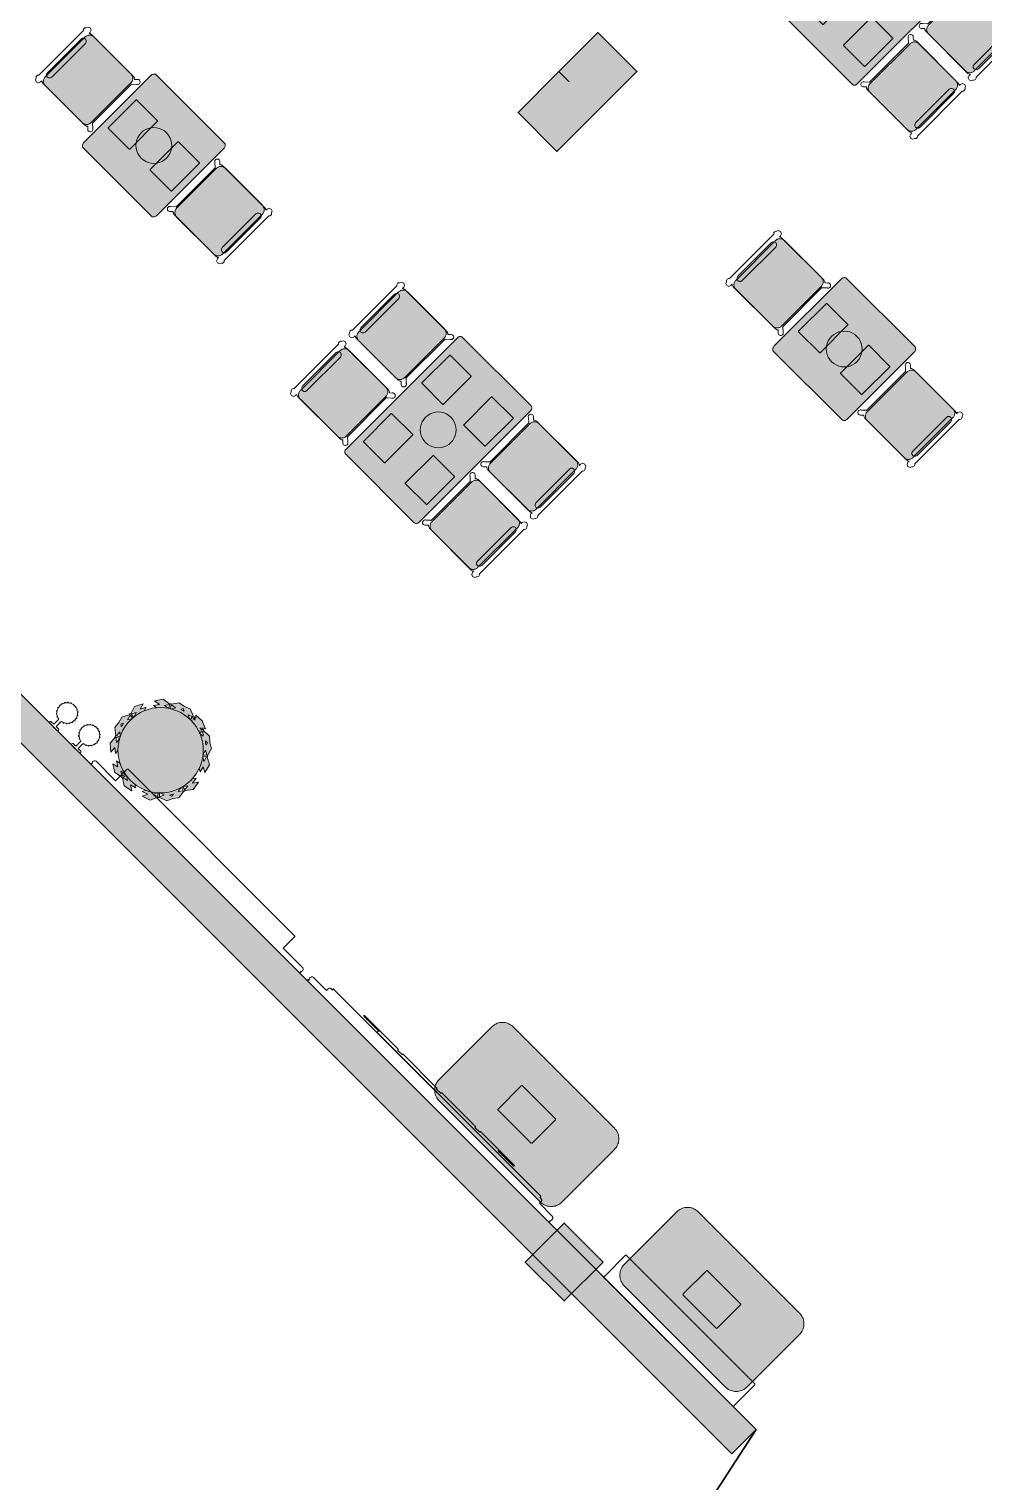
# Model space of a CAD drawing. Extents: x 2172.2 to 2210.6, y 415.3 to 458.1.
# Drawn here: x 2181.16 to 2188.09, y 426.73 to 437.28 of the extents above; entities that cross this region are included whole.
import ezdxf

# ---------------------------------------------------------------- set-up
doc = ezdxf.new("R2010")
doc.units = 0
for name, color, linetype, lineweight in [('AYAA_M3_CHAIRS', 7, 'CONTINUOUS', 18), ('AYAA_M3_COLUMNS', 8, 'CONTINUOUS', 30), ('AYAA_M3_FINE_DETAIL', 8, 'CONTINUOUS', 9), ('AYAA_M3_PLANTS', 94, 'CONTINUOUS', 18), ('AYAA_M3_SERVICE', 7, 'CONTINUOUS', 18), ('AYAA_M3_TABLES', 7, 'CONTINUOUS', 18), ('AYAA_M3_WALL_DECOR', 32, 'CONTINUOUS', 13), ('AYAA_M3_WALL_LIGHTS', 32, 'CONTINUOUS', 13), ('AYAA_M3_WALLS', 7, 'CONTINUOUS', 30)]:
    doc.layers.add(name, color=color, linetype=linetype, lineweight=lineweight)

# ---------------------------------------------------------------- blocks, each defined once
blk = doc.blocks.new('AYAA_M3_ARCHITECTURE')
at = {"layer": 'AYAA_M3_COLUMNS', "true_color": 0xcfdadc}
for points in [[(-4.993355, 2.969164), (-4.710547, 3.251969), (-4.427707, 2.969129), (-5.007532, 2.389305), (-5.29034, 2.67218), (-4.993366, 2.969152), (-4.921082, 2.896874)], [(-4.672302, -5.675465), (-4.955142, -5.958305), (-5.23795, -5.67543), (-4.955142, -5.392626)]]:
    blk.add_hatch(color=256, dxfattribs=at).paths.add_polyline_path(points)
at = {"layer": 'AYAA_M3_WALLS', "true_color": 0xe1e6e6}
blk.add_hatch(color=256, dxfattribs=at).paths.add_polyline_path([(-17.430969, 6.977996), (-3.56182, -6.891153), (-3.738596, -7.06793), (-17.607746, 6.80122)])
at = {"layer": 'AYAA_M3_COLUMNS', "linetype": 'CONTINUOUS', "lineweight": -2}
for points in [[(-4.993355, 2.969164), (-4.710547, 3.251969), (-4.427707, 2.969129), (-5.007532, 2.389305), (-5.29034, 2.67218), (-4.993366, 2.969152), (-4.921082, 2.896874)], [(-4.672302, -5.675465), (-4.955142, -5.958305), (-5.23795, -5.67543), (-4.955142, -5.392626)]]:
    blk.add_lwpolyline(points, close=True, dxfattribs=at)
at = {"layer": 'AYAA_M3_WALLS', "linetype": 'CONTINUOUS', "lineweight": -2}
blk.add_lwpolyline([(-17.430969, 6.977996), (-3.56182, -6.891153), (-3.738596, -7.06793), (-17.607746, 6.80122)], close=True, dxfattribs=at)
blk = doc.blocks.new('AYAA_M3_DOOR_D3')
at = {"color": 0, "linetype": 'CONTINUOUS'}
for points in [[(-1.125, 0), (-0.891, 1.1)], [(1.125, 0), (0.891, 1.1)]]:
    blk.add_lwpolyline(points, dxfattribs=at)
at = {"color": 0}
for centre, start, end in [((-1.125, 0), 0, 78), ((1.125, 0), 102, 180)]:
    blk.add_arc(centre, 1.125, start, end, dxfattribs=at)
blk = doc.blocks.new('AYAA_M3_UNIQUE_WALL_COMPOSITION_08')
at = {"color": 0, "linetype": 'CONTINUOUS', "lineweight": -2}
blk.add_lwpolyline([(-0.6648, 0.008), (0.6648, 0.008), (0.6648, -0.003), (0.663994, -0.003), (0.6648, -0.006), (0.6648, -0.214), (0.663998, -0.216996), (0.661796, -0.219198), (0.6588, -0.22), (-0.6588, -0.22), (-0.661796, -0.219198), (-0.663998, -0.216996), (-0.6648, -0.214), (-0.6648, -0.006), (-0.663994, -0.003), (-0.6648, -0.003)], close=True, dxfattribs=at)
blk = doc.blocks.new('AYAA_M3_SCONCE')
at = {"color": 0, "linetype": 'CONTINUOUS', "lineweight": -2}
blk.add_lwpolyline([(-0.066057, -0.178967), (-0.064423, -0.178291), (-0.064952, -0.1775), (-0.069291, -0.168701), (-0.071015, -0.163622), (-0.072921, -0.164412), (-0.075043, -0.163533), (-0.075921, -0.161412), (-0.075043, -0.15929), (-0.072921, -0.158412), (-0.072618, -0.158538), (-0.074358, -0.149789), (-0.074835, -0.142517), (-0.076, -0.143), (-0.078121, -0.142121), (-0.079, -0.14), (-0.078121, -0.137879), (-0.076, -0.137), (-0.074835, -0.137483), (-0.074358, -0.130211), (-0.072618, -0.121462), (-0.072921, -0.121588), (-0.075043, -0.12071), (-0.075921, -0.118588), (-0.075043, -0.116467), (-0.072921, -0.115588), (-0.071015, -0.116378), (-0.069291, -0.111299), (-0.064952, -0.1025), (-0.064423, -0.101709), (-0.066057, -0.101033), (-0.066935, -0.098911), (-0.066057, -0.09679), (-0.063935, -0.095911), (-0.061814, -0.09679), (-0.061555, -0.097416), (-0.059501, -0.094343), (-0.053033, -0.086967), (-0.050898, -0.085095), (-0.051891, -0.084684), (-0.052769, -0.082563), (-0.051891, -0.080442), (-0.049769, -0.079563), (-0.047648, -0.080442), (-0.0471, -0.081764), (-0.045657, -0.080499), (-0.0375, -0.075048), (-0.033493, -0.073072), (-0.033693, -0.072989), (-0.034572, -0.070868), (-0.033693, -0.068747), (-0.031572, -0.067868), (-0.02945, -0.068747), (-0.028646, -0.07069), (-0.019411, -0.067556), (-0.013177, -0.066316), (-0.013816, -0.064774), (-0.012937, -0.062652), (-0.012, -0.062264), (-0.012, -0.014), (-0.037, -0.014), (-0.040995, -0.012931), (-0.043931, -0.009995), (-0.045, -0.006), (-0.043931, -0.002005), (-0.040995, 0.000931), (-0.037, 0.002), (0.037, 0.002), (0.040995, 0.000931), (0.043931, -0.002005), (0.045, -0.006), (0.043931, -0.009995), (0.040995, -0.012931), (0.037, -0.014), (0.012, -0.014), (0.012, -0.062264), (0.012937, -0.062652), (0.013816, -0.064774), (0.013177, -0.066316), (0.019411, -0.067556), (0.028646, -0.07069), (0.02945, -0.068747), (0.031572, -0.067868), (0.033693, -0.068747), (0.034572, -0.070868), (0.033693, -0.072989), (0.033493, -0.073072), (0.0375, -0.075048), (0.045657, -0.080499), (0.0471, -0.081764), (0.047648, -0.080442), (0.049769, -0.079563), (0.051891, -0.080442), (0.052769, -0.082563), (0.051891, -0.084684), (0.050898, -0.085095), (0.053033, -0.086967), (0.059501, -0.094343), (0.061555, -0.097416), (0.061814, -0.09679), (0.063935, -0.095911), (0.066057, -0.09679), (0.066935, -0.098911), (0.066057, -0.101033), (0.064423, -0.101709), (0.064952, -0.1025), (0.069291, -0.111299), (0.071015, -0.116378), (0.072921, -0.115588), (0.075043, -0.116467), (0.075921, -0.118588), (0.075043, -0.12071), (0.072921, -0.121588), (0.072618, -0.121462), (0.074358, -0.130211), (0.074835, -0.137483), (0.076, -0.137), (0.078121, -0.137879), (0.079, -0.14), (0.078121, -0.142121), (0.076, -0.143), (0.074835, -0.142517), (0.074358, -0.149789), (0.072618, -0.158538), (0.072921, -0.158412), (0.075043, -0.15929), (0.075921, -0.161412), (0.075043, -0.163533), (0.072921, -0.164412), (0.071015, -0.163622), (0.069291, -0.168701), (0.064952, -0.1775), (0.064423, -0.178291), (0.066057, -0.178967), (0.066935, -0.181089), (0.066057, -0.18321), (0.063935, -0.184089), (0.061814, -0.18321), (0.061555, -0.182584), (0.059501, -0.185657), (0.053033, -0.193033), (0.050898, -0.194905), (0.051891, -0.195316), (0.052769, -0.197437), (0.051891, -0.199558), (0.049769, -0.200437), (0.047648, -0.199558), (0.0471, -0.198236), (0.045657, -0.199501), (0.0375, -0.204952), (0.033493, -0.206928), (0.033693, -0.207011), (0.034572, -0.209132), (0.033693, -0.211253), (0.031572, -0.212132), (0.02945, -0.211253), (0.028646, -0.20931), (0.019411, -0.212444), (0.013177, -0.213684), (0.013816, -0.215226), (0.012937, -0.217348), (0.010816, -0.218226), (0.008695, -0.217348), (0.007816, -0.215226), (0.008131, -0.214467), (0, -0.215), (-0.008131, -0.214467), (-0.007816, -0.215226), (-0.008695, -0.217348), (-0.010816, -0.218226), (-0.012937, -0.217348), (-0.013816, -0.215226), (-0.013177, -0.213684), (-0.019411, -0.212444), (-0.028646, -0.20931), (-0.02945, -0.211253), (-0.031572, -0.212132), (-0.033693, -0.211253), (-0.034572, -0.209132), (-0.033693, -0.207011), (-0.033493, -0.206928), (-0.0375, -0.204952), (-0.045657, -0.199501), (-0.0471, -0.198236), (-0.047648, -0.199558), (-0.049769, -0.200437), (-0.051891, -0.199558), (-0.052769, -0.197437), (-0.051891, -0.195316), (-0.050898, -0.194905), (-0.053033, -0.193033), (-0.059501, -0.185657), (-0.061555, -0.182584), (-0.061814, -0.18321), (-0.063935, -0.184089), (-0.066057, -0.18321), (-0.066935, -0.181089)], close=True, dxfattribs=at)
blk = doc.blocks.new('AYAA_M3_UNIQUE_WALL_COMPOSITION_21')
at = {"color": 0, "linetype": 'CONTINUOUS', "lineweight": -2}
for points in [[(-1.086511, -0.075719), (-1.091239, -0.070992), (-1.09296, -0.06456), (-1.09296, -0.04524), (-1.22544, -0.04524), (-1.233709, -0.043028), (-1.239788, -0.036949), (-1.242, -0.02868), (-1.242, -0.0204), (-1.239788, -0.012131), (-1.234257, -0.0066), (-1.242, -0.0066), (-1.242, 0.00352), (1.242, 0.00352), (1.242, -0.0066), (1.234257, -0.0066), (1.239788, -0.012131), (1.242, -0.0204), (1.242, -0.02868), (1.239788, -0.036949), (1.233709, -0.043028), (1.22544, -0.04524), (1.09296, -0.04524), (1.09296, -0.06456), (1.091239, -0.070992), (1.086511, -0.075719), (1.08008, -0.07744), (1.064778, -0.07744), (1.065357, -0.077595), (1.067045, -0.079283), (1.06766, -0.08158), (1.06766, -0.08342), (1.067046, -0.085717), (1.065357, -0.087405), (1.06306, -0.08802), (-1.06306, -0.08802), (-1.065357, -0.087405), (-1.067045, -0.085717), (-1.06766, -0.08342), (-1.06766, -0.08158), (-1.067045, -0.079283), (-1.065357, -0.077595), (-1.064778, -0.07744), (-1.08008, -0.07744)], [(-0.617262, -0.101504), (-0.619418, -0.0963), (-0.617262, -0.091096), (-0.612058, -0.08894), (0.612058, -0.08894), (0.617253, -0.091096), (0.619405, -0.0963), (0.617253, -0.101504), (0.612058, -0.10366), (0.77004, -0.10366), (0.771054, -0.104738), (0.771474, -0.10734), (0.771054, -0.109942), (0.77004, -0.11102), (0.42228, -0.11102), (0.421266, -0.109942), (0.420846, -0.10734), (0.421266, -0.104738), (0.42228, -0.10366), (0.3726, -0.10366), (0.373614, -0.104738), (0.374034, -0.10734), (0.373614, -0.109942), (0.3726, -0.11102), (0.02484, -0.11102), (0.023826, -0.109942), (0.023406, -0.10734), (0.023826, -0.104738), (0.02484, -0.10366), (-0.02484, -0.10366), (-0.023826, -0.104738), (-0.023406, -0.10734), (-0.023826, -0.109942), (-0.02484, -0.11102), (-0.3726, -0.11102), (-0.373614, -0.109942), (-0.374034, -0.10734), (-0.373614, -0.104738), (-0.3726, -0.10366), (-0.42228, -0.10366), (-0.421266, -0.104738), (-0.420846, -0.10734), (-0.421266, -0.109942), (-0.42228, -0.11102), (-0.77004, -0.11102), (-0.771054, -0.109942), (-0.771474, -0.10734), (-0.771054, -0.104738), (-0.77004, -0.10366), (-0.612058, -0.10366)]]:
    blk.add_lwpolyline(points, close=True, dxfattribs=at)
blk = doc.blocks.new('AYAA_M3_UNIQUE_WALL_COMPOSITION_22')
at = {"color": 0, "linetype": 'CONTINUOUS', "lineweight": -2}
blk.add_lwpolyline([(-0.857209, -0.178019), (-0.859255, -0.175973), (-0.86, -0.17319), (-0.86, -0.05494), (-1.060667, -0.05494), (-1.067824, -0.053025), (-1.073085, -0.047764), (-1.075, -0.040606), (-1.075, -0.03344), (-1.073085, -0.026283), (-1.068298, -0.021495), (-1.075, -0.021495), (-1.075, -0.012736), (1.075, -0.012736), (1.075, -0.021495), (1.068298, -0.021495), (1.073085, -0.026283), (1.075, -0.03344), (1.075, -0.040606), (1.073085, -0.047764), (1.067824, -0.053025), (1.060667, -0.05494), (0.86, -0.05494), (0.86, -0.17319), (0.859255, -0.175973), (0.857209, -0.178019), (0.854426, -0.178764), (-0.854426, -0.178764)], close=True, dxfattribs=at)
blk = doc.blocks.new('AYAA_M3_DINING_TWO_SQUARE')
at = {"true_color": 0xf9f9f5}
blk.add_hatch(color=256, dxfattribs=at).paths.add_polyline_path([(-0.365847, -0.367678), (-0.369032, -0.364695), (-0.371594, -0.36135), (-0.373471, -0.357725), (-0.374615, -0.353911), (-0.375, -0.35), (-0.375, 0.35), (-0.374615, 0.353911), (-0.373471, 0.357725), (-0.371594, 0.36135), (-0.369032, 0.364695), (-0.365847, 0.367678), (-0.362118, 0.370225), (-0.357937, 0.372275), (-0.353407, 0.373776), (-0.348639, 0.374692), (-0.34375, 0.375), (0.34375, 0.375), (0.348639, 0.374692), (0.353407, 0.373776), (0.357937, 0.372275), (0.362118, 0.370225), (0.365847, 0.367678), (0.369032, 0.364695), (0.371594, 0.36135), (0.373471, 0.357725), (0.374615, 0.353911), (0.375, 0.35), (0.375, -0.35), (0.374615, -0.353911), (0.373471, -0.357725), (0.371594, -0.36135), (0.369032, -0.364695), (0.365847, -0.367678), (0.362118, -0.370225), (0.357937, -0.372275), (0.353407, -0.373776), (0.348639, -0.374692), (0.34375, -0.375), (-0.34375, -0.375), (-0.348639, -0.374692), (-0.353407, -0.373776), (-0.357937, -0.372275), (-0.362118, -0.370225)])
at = {"color": 0, "linetype": 'CONTINUOUS', "lineweight": -2}
blk.add_lwpolyline([(-0.374615, 0.353911), (-0.373471, 0.357725), (-0.371594, 0.36135), (-0.369032, 0.364695), (-0.365847, 0.367678), (-0.362118, 0.370225), (-0.357937, 0.372275), (-0.353407, 0.373776), (-0.348639, 0.374692), (-0.34375, 0.375), (0.34375, 0.375), (0.348639, 0.374692), (0.353407, 0.373776), (0.357937, 0.372275), (0.362118, 0.370225), (0.365847, 0.367678), (0.369032, 0.364695), (0.371594, 0.36135), (0.373471, 0.357725), (0.374615, 0.353911), (0.375, 0.35), (0.375, -0.35), (0.374615, -0.353911), (0.373471, -0.357725), (0.371594, -0.36135), (0.369032, -0.364695), (0.365847, -0.367678), (0.362118, -0.370225), (0.357937, -0.372275), (0.353407, -0.373776), (0.348639, -0.374692), (0.34375, -0.375), (-0.34375, -0.375), (-0.348639, -0.374692), (-0.353407, -0.373776), (-0.357937, -0.372275), (-0.362118, -0.370225), (-0.365847, -0.367678), (-0.369032, -0.364695), (-0.371594, -0.36135), (-0.373471, -0.357725), (-0.374615, -0.353911), (-0.375, -0.35), (-0.375, 0.35)], close=True, dxfattribs=at)
at = {"layer": 'AYAA_M3_FINE_DETAIL', "linetype": 'CONTINUOUS', "lineweight": -2}
for points in [[(-0.144733, 0.106001), (-0.145, 0.107), (-0.145, 0.323), (-0.144733, 0.323999), (-0.143999, 0.324733), (-0.143, 0.325), (0.143, 0.325), (0.143999, 0.324733), (0.144733, 0.323999), (0.145, 0.323), (0.145, 0.107), (0.144733, 0.106001), (0.143999, 0.105267), (0.143, 0.105), (-0.143, 0.105), (-0.143999, 0.105267)], [(-0.123637, 0.040172), (-0.115831, 0.059019), (-0.105172, 0.076412), (-0.091924, 0.091924), (-0.076412, 0.105172), (-0.059019, 0.115831), (-0.040172, 0.123637), (-0.020336, 0.128399), (0, 0.13), (0.020336, 0.128399), (0.040172, 0.123637), (0.059019, 0.115831), (0.076412, 0.105172), (0.091924, 0.091924), (0.105172, 0.076412), (0.115831, 0.059019), (0.123637, 0.040172), (0.128399, 0.020336), (0.13, 0), (0.128399, -0.020336), (0.123637, -0.040172), (0.115831, -0.059019), (0.105172, -0.076412), (0.091924, -0.091924), (0.076412, -0.105172), (0.059019, -0.115831), (0.040172, -0.123637), (0.020336, -0.128399), (0, -0.13), (-0.020336, -0.128399), (-0.040172, -0.123637), (-0.059019, -0.115831), (-0.076412, -0.105172), (-0.091924, -0.091924), (-0.105172, -0.076412), (-0.115831, -0.059019), (-0.123637, -0.040172), (-0.128399, -0.020336), (-0.13, 0), (-0.128399, 0.020336)], [(-0.144733, -0.106001), (-0.143999, -0.105267), (-0.143, -0.105), (0.143, -0.105), (0.143999, -0.105267), (0.144733, -0.106001), (0.145, -0.107), (0.145, -0.323), (0.144733, -0.323999), (0.143999, -0.324733), (0.143, -0.325), (-0.143, -0.325), (-0.143999, -0.324733), (-0.144733, -0.323999), (-0.145, -0.323), (-0.145, -0.107)]]:
    blk.add_lwpolyline(points, close=True, dxfattribs=at)
blk = doc.blocks.new('AYAA_M3_CHAIR_OLIVE')
at = {"true_color": 0x729160}
blk.add_hatch(color=256, dxfattribs=at).paths.add_polyline_path([(-0.247475, -0.204863), (-0.248872, -0.200013), (-0.249717, -0.195038), (-0.25, -0.19), (-0.25, 0.19), (-0.249717, 0.195038), (-0.248872, 0.200013), (-0.247475, 0.204863), (-0.245544, 0.209525), (-0.243103, 0.213941), (-0.240182, 0.218057), (-0.23682, 0.22182), (-0.233057, 0.225182), (-0.228941, 0.228103), (-0.224525, 0.230544), (-0.219863, 0.232475), (-0.215013, 0.233872), (-0.210038, 0.234717), (-0.205, 0.235), (0.205, 0.235), (0.210038, 0.234717), (0.215013, 0.233872), (0.219863, 0.232475), (0.224525, 0.230544), (0.228941, 0.228103), (0.233057, 0.225182), (0.23682, 0.22182), (0.240182, 0.218057), (0.243103, 0.213941), (0.245544, 0.209525), (0.247475, 0.204863), (0.248872, 0.200013), (0.249717, 0.195038), (0.25, 0.19), (0.25, -0.19), (0.249717, -0.195038), (0.248872, -0.200013), (0.247475, -0.204863), (0.245544, -0.209525), (0.243103, -0.213941), (0.240182, -0.218057), (0.23682, -0.22182), (0.233057, -0.225182), (0.228941, -0.228103), (0.224525, -0.230544), (0.219863, -0.232475), (0.215013, -0.233872), (0.210038, -0.234717), (0.205, -0.235), (-0.205, -0.235), (-0.210038, -0.234717), (-0.215013, -0.233872), (-0.219863, -0.232475), (-0.224525, -0.230544), (-0.228941, -0.228103), (-0.233057, -0.225182), (-0.23682, -0.22182), (-0.240182, -0.218057), (-0.243103, -0.213941), (-0.245544, -0.209525)])
at = {"color": 0, "linetype": 'CONTINUOUS', "lineweight": -2}
for points in [[(-0.255, -0.233), (-0.242972, -0.233), (-0.245992, -0.22998), (-0.25, -0.215), (-0.25, 0.215), (-0.245992, 0.22998), (-0.240149, 0.235823), (-0.252556, 0.249383), (-0.254118, 0.250179), (-0.258321, 0.254382), (-0.26102, 0.259679), (-0.26195, 0.26555), (-0.26102, 0.271421), (-0.258321, 0.276718), (-0.254118, 0.280921), (-0.248821, 0.28362), (-0.24295, 0.28455), (-0.237079, 0.28362), (-0.231782, 0.280921), (-0.227579, 0.276718), (-0.22608, 0.273776), (-0.20172, 0.24715), (-0.200943, 0.245), (0.200943, 0.245), (0.20172, 0.24715), (0.22608, 0.273776), (0.227579, 0.276718), (0.231782, 0.280921), (0.237079, 0.28362), (0.24295, 0.28455), (0.248821, 0.28362), (0.254118, 0.280921), (0.258321, 0.276718), (0.26102, 0.271421), (0.26195, 0.26555), (0.26102, 0.259679), (0.258321, 0.254382), (0.254118, 0.250179), (0.252556, 0.249383), (0.240149, 0.235823), (0.245992, 0.22998), (0.25, 0.215), (0.25, -0.215), (0.245992, -0.22998), (0.242972, -0.233), (0.255, -0.233), (0.270556, -0.239444), (0.277, -0.255), (0.270556, -0.270556), (0.259027, -0.275332), (0.258321, -0.276718), (0.254118, -0.280921), (0.248821, -0.28362), (0.24295, -0.28455), (0.237079, -0.28362), (0.231782, -0.280921), (0.227861, -0.277), (-0.227861, -0.277), (-0.231782, -0.280921), (-0.237079, -0.28362), (-0.24295, -0.28455), (-0.248821, -0.28362), (-0.254118, -0.280921), (-0.258321, -0.276718), (-0.259027, -0.275332), (-0.270556, -0.270556), (-0.277, -0.255), (-0.270556, -0.239444)], [(-0.247475, -0.204863), (-0.248872, -0.200013), (-0.249717, -0.195038), (-0.25, -0.19), (-0.25, 0.19), (-0.249717, 0.195038), (-0.248872, 0.200013), (-0.247475, 0.204863), (-0.245544, 0.209525), (-0.243103, 0.213941), (-0.240182, 0.218057), (-0.23682, 0.22182), (-0.233057, 0.225182), (-0.228941, 0.228103), (-0.224525, 0.230544), (-0.219863, 0.232475), (-0.215013, 0.233872), (-0.210038, 0.234717), (-0.205, 0.235), (0.205, 0.235), (0.210038, 0.234717), (0.215013, 0.233872), (0.219863, 0.232475), (0.224525, 0.230544), (0.228941, 0.228103), (0.233057, 0.225182), (0.23682, 0.22182), (0.240182, 0.218057), (0.243103, 0.213941), (0.245544, 0.209525), (0.247475, 0.204863), (0.248872, 0.200013), (0.249717, 0.195038), (0.25, 0.19), (0.25, -0.19), (0.249717, -0.195038), (0.248872, -0.200013), (0.247475, -0.204863), (0.245544, -0.209525), (0.243103, -0.213941), (0.240182, -0.218057), (0.23682, -0.22182), (0.233057, -0.225182), (0.228941, -0.228103), (0.224525, -0.230544), (0.219863, -0.232475), (0.215013, -0.233872), (0.210038, -0.234717), (0.205, -0.235), (-0.205, -0.235), (-0.210038, -0.234717), (-0.215013, -0.233872), (-0.219863, -0.232475), (-0.224525, -0.230544), (-0.228941, -0.228103), (-0.233057, -0.225182), (-0.23682, -0.22182), (-0.240182, -0.218057), (-0.243103, -0.213941), (-0.245544, -0.209525)], [(-0.183735, -0.203506), (-0.1725, -0.2005), (0.1725, -0.2005), (0.183735, -0.203506), (0.191994, -0.211765), (0.195, -0.223), (0.191994, -0.234235), (0.183735, -0.242494), (0.1725, -0.2455), (-0.1725, -0.2455), (-0.183735, -0.242494), (-0.191994, -0.234235), (-0.195, -0.223), (-0.191994, -0.211765)]]:
    blk.add_lwpolyline(points, close=True, dxfattribs=at)
blk = doc.blocks.new('AYAA_M3_DINING_2')
at = {"true_color": 0xf9f9f5}
blk.add_hatch(color=256, dxfattribs=at).paths.add_polyline_path([(-0.595225, -0.364695), (-0.597275, -0.36135), (-0.598776, -0.357725), (-0.599692, -0.353911), (-0.6, -0.35), (-0.6, 0.35), (-0.599692, 0.353911), (-0.598776, 0.357725), (-0.597275, 0.36135), (-0.595225, 0.364695), (-0.592678, 0.367678), (-0.589695, 0.370225), (-0.58635, 0.372275), (-0.582725, 0.373776), (-0.578911, 0.374692), (-0.575, 0.375), (0.575, 0.375), (0.578911, 0.374692), (0.582725, 0.373776), (0.58635, 0.372275), (0.589695, 0.370225), (0.592678, 0.367678), (0.595225, 0.364695), (0.597275, 0.36135), (0.598776, 0.357725), (0.599692, 0.353911), (0.6, 0.35), (0.6, -0.35), (0.599692, -0.353911), (0.598776, -0.357725), (0.597275, -0.36135), (0.595225, -0.364695), (0.592678, -0.367678), (0.589695, -0.370225), (0.58635, -0.372275), (0.582725, -0.373776), (0.578911, -0.374692), (0.575, -0.375), (-0.575, -0.375), (-0.578911, -0.374692), (-0.582725, -0.373776), (-0.58635, -0.372275), (-0.589695, -0.370225), (-0.592678, -0.367678)])
at = {"color": 0, "linetype": 'CONTINUOUS', "lineweight": -2}
blk.add_lwpolyline([(-0.599692, 0.353911), (-0.598776, 0.357725), (-0.597275, 0.36135), (-0.595225, 0.364695), (-0.592678, 0.367678), (-0.589695, 0.370225), (-0.58635, 0.372275), (-0.582725, 0.373776), (-0.578911, 0.374692), (-0.575, 0.375), (0.575, 0.375), (0.578911, 0.374692), (0.582725, 0.373776), (0.58635, 0.372275), (0.589695, 0.370225), (0.592678, 0.367678), (0.595225, 0.364695), (0.597275, 0.36135), (0.598776, 0.357725), (0.599692, 0.353911), (0.6, 0.35), (0.6, -0.35), (0.599692, -0.353911), (0.598776, -0.357725), (0.597275, -0.36135), (0.595225, -0.364695), (0.592678, -0.367678), (0.589695, -0.370225), (0.58635, -0.372275), (0.582725, -0.373776), (0.578911, -0.374692), (0.575, -0.375), (-0.575, -0.375), (-0.578911, -0.374692), (-0.582725, -0.373776), (-0.58635, -0.372275), (-0.589695, -0.370225), (-0.592678, -0.367678), (-0.595225, -0.364695), (-0.597275, -0.36135), (-0.598776, -0.357725), (-0.599692, -0.353911), (-0.6, -0.35), (-0.6, 0.35)], close=True, dxfattribs=at)
at = {"layer": 'AYAA_M3_FINE_DETAIL', "linetype": 'CONTINUOUS', "lineweight": -2}
for points in [[(-0.443, 0.325), (-0.157, 0.325), (-0.156001, 0.324733), (-0.155267, 0.323999), (-0.155, 0.323), (-0.155, 0.107), (-0.155267, 0.106001), (-0.156001, 0.105267), (-0.157, 0.105), (-0.443, 0.105), (-0.443999, 0.105267), (-0.444733, 0.106001), (-0.445, 0.107), (-0.445, 0.323), (-0.444733, 0.323999), (-0.443999, 0.324733)], [(0.155, 0.323), (0.155267, 0.323999), (0.156001, 0.324733), (0.157, 0.325), (0.443, 0.325), (0.443999, 0.324733), (0.444733, 0.323999), (0.445, 0.323), (0.445, 0.107), (0.444733, 0.106001), (0.443999, 0.105267), (0.443, 0.105), (0.157, 0.105), (0.156001, 0.105267), (0.155267, 0.106001), (0.155, 0.107)], [(-0.123637, 0.040172), (-0.115831, 0.059019), (-0.105172, 0.076412), (-0.091924, 0.091924), (-0.076412, 0.105172), (-0.059019, 0.115831), (-0.040172, 0.123637), (-0.020336, 0.128399), (0, 0.13), (0.020336, 0.128399), (0.040172, 0.123637), (0.059019, 0.115831), (0.076412, 0.105172), (0.091924, 0.091924), (0.105172, 0.076412), (0.115831, 0.059019), (0.123637, 0.040172), (0.128399, 0.020336), (0.13, 0), (0.128399, -0.020336), (0.123637, -0.040172), (0.115831, -0.059019), (0.105172, -0.076412), (0.091924, -0.091924), (0.076412, -0.105172), (0.059019, -0.115831), (0.040172, -0.123637), (0.020336, -0.128399), (0, -0.13), (-0.020336, -0.128399), (-0.040172, -0.123637), (-0.059019, -0.115831), (-0.076412, -0.105172), (-0.091924, -0.091924), (-0.105172, -0.076412), (-0.115831, -0.059019), (-0.123637, -0.040172), (-0.128399, -0.020336), (-0.13, 0), (-0.128399, 0.020336)], [(-0.443999, -0.105267), (-0.443, -0.105), (-0.157, -0.105), (-0.156001, -0.105267), (-0.155267, -0.106001), (-0.155, -0.107), (-0.155, -0.323), (-0.155267, -0.323999), (-0.156001, -0.324733), (-0.157, -0.325), (-0.443, -0.325), (-0.443999, -0.324733), (-0.444733, -0.323999), (-0.445, -0.323), (-0.445, -0.107), (-0.444733, -0.106001)], [(0.155267, -0.106001), (0.156001, -0.105267), (0.157, -0.105), (0.443, -0.105), (0.443999, -0.105267), (0.444733, -0.106001), (0.445, -0.107), (0.445, -0.323), (0.444733, -0.323999), (0.443999, -0.324733), (0.443, -0.325), (0.157, -0.325), (0.156001, -0.324733), (0.155267, -0.323999), (0.155, -0.323), (0.155, -0.107)]]:
    blk.add_lwpolyline(points, close=True, dxfattribs=at)
blk = doc.blocks.new('AYAA_M3_CHAIR_IVORY')
at = {"true_color": 0xeaeeee}
blk.add_hatch(color=256, dxfattribs=at).paths.add_polyline_path([(-0.247475, -0.204863), (-0.248872, -0.200013), (-0.249717, -0.195038), (-0.25, -0.19), (-0.25, 0.19), (-0.249717, 0.195038), (-0.248872, 0.200013), (-0.247475, 0.204863), (-0.245544, 0.209525), (-0.243103, 0.213941), (-0.240182, 0.218057), (-0.23682, 0.22182), (-0.233057, 0.225182), (-0.228941, 0.228103), (-0.224525, 0.230544), (-0.219863, 0.232475), (-0.215013, 0.233872), (-0.210038, 0.234717), (-0.205, 0.235), (0.205, 0.235), (0.210038, 0.234717), (0.215013, 0.233872), (0.219863, 0.232475), (0.224525, 0.230544), (0.228941, 0.228103), (0.233057, 0.225182), (0.23682, 0.22182), (0.240182, 0.218057), (0.243103, 0.213941), (0.245544, 0.209525), (0.247475, 0.204863), (0.248872, 0.200013), (0.249717, 0.195038), (0.25, 0.19), (0.25, -0.19), (0.249717, -0.195038), (0.248872, -0.200013), (0.247475, -0.204863), (0.245544, -0.209525), (0.243103, -0.213941), (0.240182, -0.218057), (0.23682, -0.22182), (0.233057, -0.225182), (0.228941, -0.228103), (0.224525, -0.230544), (0.219863, -0.232475), (0.215013, -0.233872), (0.210038, -0.234717), (0.205, -0.235), (-0.205, -0.235), (-0.210038, -0.234717), (-0.215013, -0.233872), (-0.219863, -0.232475), (-0.224525, -0.230544), (-0.228941, -0.228103), (-0.233057, -0.225182), (-0.23682, -0.22182), (-0.240182, -0.218057), (-0.243103, -0.213941), (-0.245544, -0.209525)])
at = {"color": 0, "linetype": 'CONTINUOUS', "lineweight": -2}
for points in [[(-0.255, -0.233), (-0.242972, -0.233), (-0.245992, -0.22998), (-0.25, -0.215), (-0.25, 0.215), (-0.245992, 0.22998), (-0.240149, 0.235823), (-0.252556, 0.249383), (-0.254118, 0.250179), (-0.258321, 0.254382), (-0.26102, 0.259679), (-0.26195, 0.26555), (-0.26102, 0.271421), (-0.258321, 0.276718), (-0.254118, 0.280921), (-0.248821, 0.28362), (-0.24295, 0.28455), (-0.237079, 0.28362), (-0.231782, 0.280921), (-0.227579, 0.276718), (-0.22608, 0.273776), (-0.20172, 0.24715), (-0.200943, 0.245), (0.200943, 0.245), (0.20172, 0.24715), (0.22608, 0.273776), (0.227579, 0.276718), (0.231782, 0.280921), (0.237079, 0.28362), (0.24295, 0.28455), (0.248821, 0.28362), (0.254118, 0.280921), (0.258321, 0.276718), (0.26102, 0.271421), (0.26195, 0.26555), (0.26102, 0.259679), (0.258321, 0.254382), (0.254118, 0.250179), (0.252556, 0.249383), (0.240149, 0.235823), (0.245992, 0.22998), (0.25, 0.215), (0.25, -0.215), (0.245992, -0.22998), (0.242972, -0.233), (0.255, -0.233), (0.270556, -0.239444), (0.277, -0.255), (0.270556, -0.270556), (0.259027, -0.275332), (0.258321, -0.276718), (0.254118, -0.280921), (0.248821, -0.28362), (0.24295, -0.28455), (0.237079, -0.28362), (0.231782, -0.280921), (0.227861, -0.277), (-0.227861, -0.277), (-0.231782, -0.280921), (-0.237079, -0.28362), (-0.24295, -0.28455), (-0.248821, -0.28362), (-0.254118, -0.280921), (-0.258321, -0.276718), (-0.259027, -0.275332), (-0.270556, -0.270556), (-0.277, -0.255), (-0.270556, -0.239444)], [(-0.247475, -0.204863), (-0.248872, -0.200013), (-0.249717, -0.195038), (-0.25, -0.19), (-0.25, 0.19), (-0.249717, 0.195038), (-0.248872, 0.200013), (-0.247475, 0.204863), (-0.245544, 0.209525), (-0.243103, 0.213941), (-0.240182, 0.218057), (-0.23682, 0.22182), (-0.233057, 0.225182), (-0.228941, 0.228103), (-0.224525, 0.230544), (-0.219863, 0.232475), (-0.215013, 0.233872), (-0.210038, 0.234717), (-0.205, 0.235), (0.205, 0.235), (0.210038, 0.234717), (0.215013, 0.233872), (0.219863, 0.232475), (0.224525, 0.230544), (0.228941, 0.228103), (0.233057, 0.225182), (0.23682, 0.22182), (0.240182, 0.218057), (0.243103, 0.213941), (0.245544, 0.209525), (0.247475, 0.204863), (0.248872, 0.200013), (0.249717, 0.195038), (0.25, 0.19), (0.25, -0.19), (0.249717, -0.195038), (0.248872, -0.200013), (0.247475, -0.204863), (0.245544, -0.209525), (0.243103, -0.213941), (0.240182, -0.218057), (0.23682, -0.22182), (0.233057, -0.225182), (0.228941, -0.228103), (0.224525, -0.230544), (0.219863, -0.232475), (0.215013, -0.233872), (0.210038, -0.234717), (0.205, -0.235), (-0.205, -0.235), (-0.210038, -0.234717), (-0.215013, -0.233872), (-0.219863, -0.232475), (-0.224525, -0.230544), (-0.228941, -0.228103), (-0.233057, -0.225182), (-0.23682, -0.22182), (-0.240182, -0.218057), (-0.243103, -0.213941), (-0.245544, -0.209525)], [(-0.183735, -0.203506), (-0.1725, -0.2005), (0.1725, -0.2005), (0.183735, -0.203506), (0.191994, -0.211765), (0.195, -0.223), (0.191994, -0.234235), (0.183735, -0.242494), (0.1725, -0.2455), (-0.1725, -0.2455), (-0.183735, -0.242494), (-0.191994, -0.234235), (-0.195, -0.223), (-0.191994, -0.211765)]]:
    blk.add_lwpolyline(points, close=True, dxfattribs=at)
blk = doc.blocks.new('AYAA_M3_HOST')
at = {"true_color": 0xe8ddc7}
blk.add_hatch(color=256, dxfattribs=at).paths.add_polyline_path([(-0.623366, -0.307622), (-0.626252, -0.29847), (-0.628329, -0.289101), (-0.629581, -0.279587), (-0.63, -0.27), (-0.63, 0.27), (-0.629581, 0.279587), (-0.628329, 0.289101), (-0.626252, 0.29847), (-0.623366, 0.307622), (-0.619694, 0.316488), (-0.615263, 0.325), (-0.610107, 0.333093), (-0.604265, 0.340707), (-0.597782, 0.347782), (-0.590707, 0.354265), (-0.583093, 0.360107), (-0.575, 0.365263), (-0.566488, 0.369694), (-0.557622, 0.373366), (-0.54847, 0.376252), (-0.539101, 0.378329), (-0.529587, 0.379581), (-0.52, 0.38), (0.52, 0.38), (0.529587, 0.379581), (0.539101, 0.378329), (0.54847, 0.376252), (0.557622, 0.373366), (0.566488, 0.369694), (0.575, 0.365263), (0.583093, 0.360107), (0.590707, 0.354265), (0.597782, 0.347782), (0.604265, 0.340707), (0.610107, 0.333093), (0.615263, 0.325), (0.619694, 0.316488), (0.623366, 0.307622), (0.626252, 0.29847), (0.628329, 0.289101), (0.629581, 0.279587), (0.63, 0.27), (0.63, -0.27), (0.629581, -0.279587), (0.628329, -0.289101), (0.626252, -0.29847), (0.623366, -0.307622), (0.619694, -0.316488), (0.615263, -0.325), (0.610107, -0.333093), (0.604265, -0.340707), (0.597782, -0.347782), (0.590707, -0.354265), (0.583093, -0.360107), (0.575, -0.365263), (0.566488, -0.369694), (0.557622, -0.373366), (0.54847, -0.376252), (0.539101, -0.378329), (0.529587, -0.379581), (0.52, -0.38), (-0.52, -0.38), (-0.529587, -0.379581), (-0.539101, -0.378329), (-0.54847, -0.376252), (-0.557622, -0.373366), (-0.566488, -0.369694), (-0.575, -0.365263), (-0.583093, -0.360107), (-0.590707, -0.354265), (-0.597782, -0.347782), (-0.604265, -0.340707), (-0.610107, -0.333093), (-0.615263, -0.325), (-0.619694, -0.316488)])
at = {"color": 0, "linetype": 'CONTINUOUS', "lineweight": -2}
blk.add_lwpolyline([(-0.583093, -0.360107), (-0.590707, -0.354265), (-0.597782, -0.347782), (-0.604265, -0.340707), (-0.610107, -0.333093), (-0.615263, -0.325), (-0.619694, -0.316488), (-0.623366, -0.307622), (-0.626252, -0.29847), (-0.628329, -0.289101), (-0.629581, -0.279587), (-0.63, -0.27), (-0.63, 0.27), (-0.629581, 0.279587), (-0.628329, 0.289101), (-0.626252, 0.29847), (-0.623366, 0.307622), (-0.619694, 0.316488), (-0.615263, 0.325), (-0.610107, 0.333093), (-0.604265, 0.340707), (-0.597782, 0.347782), (-0.590707, 0.354265), (-0.583093, 0.360107), (-0.575, 0.365263), (-0.566488, 0.369694), (-0.557622, 0.373366), (-0.54847, 0.376252), (-0.539101, 0.378329), (-0.529587, 0.379581), (-0.52, 0.38), (0.52, 0.38), (0.529587, 0.379581), (0.539101, 0.378329), (0.54847, 0.376252), (0.557622, 0.373366), (0.566488, 0.369694), (0.575, 0.365263), (0.583093, 0.360107), (0.590707, 0.354265), (0.597782, 0.347782), (0.604265, 0.340707), (0.610107, 0.333093), (0.615263, 0.325), (0.619694, 0.316488), (0.623366, 0.307622), (0.626252, 0.29847), (0.628329, 0.289101), (0.629581, 0.279587), (0.63, 0.27), (0.63, -0.27), (0.629581, -0.279587), (0.628329, -0.289101), (0.626252, -0.29847), (0.623366, -0.307622), (0.619694, -0.316488), (0.615263, -0.325), (0.610107, -0.333093), (0.604265, -0.340707), (0.597782, -0.347782), (0.590707, -0.354265), (0.583093, -0.360107), (0.575, -0.365263), (0.566488, -0.369694), (0.557622, -0.373366), (0.54847, -0.376252), (0.539101, -0.378329), (0.529587, -0.379581), (0.52, -0.38), (-0.52, -0.38), (-0.529587, -0.379581), (-0.539101, -0.378329), (-0.54847, -0.376252), (-0.557622, -0.373366), (-0.566488, -0.369694), (-0.575, -0.365263)], close=True, dxfattribs=at)
at = {"layer": 'AYAA_M3_FINE_DETAIL', "linetype": 'CONTINUOUS', "lineweight": -2}
blk.add_lwpolyline([(-0.174198, 0.121996), (-0.171996, 0.124198), (-0.169, 0.125), (0.169, 0.125), (0.171996, 0.124198), (0.174198, 0.121996), (0.175, 0.119), (0.175, -0.119), (0.174198, -0.121996), (0.171996, -0.124198), (0.169, -0.125), (-0.169, -0.125), (-0.171996, -0.124198), (-0.174198, -0.121996), (-0.175, -0.119), (-0.175, 0.119)], close=True, dxfattribs=at)
blk = doc.blocks.new('AYAA_M3_PLANTER')
at = {"true_color": 0x91b46f}
h = blk.add_hatch(color=256, dxfattribs=at)
h.paths.add_polyline_path([(-0.314582, -0.176177), (-0.34944, -0.121314), (-0.336246, -0.063287), (-0.338237, -0.062792), (-0.340588, -0.058893), (-0.339683, -0.054431), (-0.337973, -0.053296), (-0.369886, -0.003068), (-0.355475, 0.060314), (-0.331772, 0.023007), (-0.321972, 0.066107), (-0.30676, 0.042164), (-0.304043, 0.060478), (-0.296652, 0.089988), (-0.286403, 0.118632), (-0.280823, 0.13043), (-0.30658, 0.118511), (-0.291515, 0.160064), (-0.331628, 0.141502), (-0.309474, 0.20261), (-0.255468, 0.227602), (-0.256292, 0.22948), (-0.254641, 0.233723), (-0.250554, 0.235732), (-0.248612, 0.235071), (-0.22833, 0.291016), (-0.18698, 0.310151), (-0.150749, 0.337787), (-0.091788, 0.329601), (-0.091462, 0.331547), (-0.087769, 0.334189), (-0.083255, 0.333702), (-0.082014, 0.332167), (-0.034685, 0.368269), (0.029698, 0.35933), (-0.005446, 0.332524), (0.038334, 0.326445), (0.015759, 0.309226), (0.030385, 0.308507), (0.060478, 0.304043), (0.089988, 0.296652), (0.105943, 0.290943), (0.091863, 0.31559), (0.134551, 0.304134), (0.112627, 0.342513), (0.175406, 0.325665), (0.204933, 0.273978), (0.206673, 0.274908), (0.21102, 0.273598), (0.213392, 0.269726), (0.212934, 0.267806), (0.270427, 0.252378), (0.293029, 0.212813), (0.32366, 0.17908), (0.320546, 0.119665), (0.322646, 0.119524), (0.325649, 0.11609), (0.325495, 0.111531), (0.323958, 0.110094), (0.332125, 0.1011), (0.34, 0.12), (0.361231, 0.069046), (0.363954, 0.066047), (0.363789, 0.062905), (0.365, 0.06), (0.363441, 0.056259), (0.360553, 0.001136), (0.346789, 0.016294), (0.342105, 0.005053), (0.343905, 0.004243), (0.345522, 0), (0.343905, -0.004243), (0.342105, -0.005053), (0.365, -0.06), (0.347475, -0.102059), (0.339471, -0.146917), (0.290523, -0.180738), (0.291693, -0.182487), (0.290809, -0.186962), (0.287104, -0.189624), (0.285028, -0.189285), (0.274576, -0.247856), (0.2211, -0.284806), (0.228864, -0.241294), (0.192501, -0.26642), (0.1974, -0.238964), (0.196662, -0.239633), (0.172227, -0.257756), (0.146133, -0.273396), (0.119186, -0.286141), (0.145726, -0.294619), (0.106529, -0.315045), (0.148633, -0.328494), (0.09099, -0.358533), (0.034315, -0.34043), (0.033645, -0.342424), (0.029562, -0.344457), (0.025191, -0.34315), (0.024191, -0.341299), (-0.02857, -0.368794), (-0.071975, -0.354929), (-0.117352, -0.35079), (-0.155242, -0.304904), (-0.15685, -0.306178), (-0.161374, -0.305659), (-0.164354, -0.302216), (-0.164209, -0.30017), (-0.223471, -0.294764), (-0.264858, -0.244643), (-0.220841, -0.248658), (-0.248984, -0.214576), (-0.22109, -0.217121), (-0.239633, -0.196662), (-0.257756, -0.172227), (-0.273396, -0.146133), (-0.274861, -0.143036), (-0.281079, -0.170384), (-0.304783, -0.133077)])
h.paths.add_polyline_path([(0.32938, 0.006), (0.3375, 0.006), (0.330287, 0.023311)], flags=0)
h.paths.add_polyline_path([(0.32464, -0.006), (0.309705, -0.006), (0.309578, -0.008587), (0.323, -0.0408), (0.3375, -0.006), (0.328751, -0.006), (0.328527, -0.010281)], flags=0)
h.paths.add_polyline_path([(0.33044, -0.097057), (0.323, -0.0792), (0.317182, -0.093164), (0.314525, -0.108055)], flags=0)
h.paths.add_polyline_path([(0.319918, 0.107677), (0.31227, 0.104951), (0.318937, 0.088952)], flags=0)
h.paths.add_polyline_path([(0.307649, 0.116043), (0.315889, 0.11898), (0.290546, 0.146891), (0.288725, 0.112142), (0.289628, 0.109619), (0.303776, 0.114662), (0.306, 0.12)], flags=0)
h.paths.add_polyline_path([(0.309578, 0.008587), (0.309705, 0.006), (0.313744, 0.006), (0.310149, 0.009959)], flags=0)
h.paths.add_polyline_path([(0.295485, 0.094765), (0.297542, 0.099701), (0.293671, 0.098321), (0.29459, 0.095751)], flags=0)
h.paths.add_polyline_path([(0.264914, -0.160285), (0.263661, -0.162376), (0.287137, -0.177468), (0.293759, -0.140353)], flags=0)
h.paths.add_polyline_path([(0.249631, -0.208993), (0.280647, -0.187562), (0.257445, -0.172646), (0.255695, -0.175005)], flags=0)
h.paths.add_polyline_path([(0.267482, 0.194261), (0.277651, 0.183062), (0.278664, 0.20238), (0.259979, 0.207395)], flags=0)
h.paths.add_polyline_path([(0.229573, 0.230846), (0.210872, 0.263581), (0.193952, 0.241643), (0.196566, 0.239704)], flags=0)
h.paths.add_polyline_path([(0.18234, 0.250255), (0.184312, 0.248793), (0.20137, 0.27091), (0.164959, 0.280681)], flags=0)
h.paths.add_polyline_path([(0.06827, -0.318328), (0.035259, -0.307784), (0.032472, -0.308197), (0.034836, -0.335751)], flags=0)
h.paths.add_polyline_path([(-0.013033, -0.325306), (0.02288, -0.336777), (0.020496, -0.308993), (0.018039, -0.309114)], flags=0)
h.paths.add_polyline_path([(-0.072835, 0.300948), (-0.070392, 0.30156), (-0.042586, 0.322769), (-0.079928, 0.327954)], flags=0)
h.paths.add_polyline_path([(-0.0657, -0.323987), (-0.080764, -0.322613), (-0.068447, -0.33753), (-0.051291, -0.328589)], flags=0)
h.paths.add_polyline_path([(-0.091535, 0.324905), (-0.12151, 0.302042), (-0.087386, 0.297304), (-0.084477, 0.298032)], flags=0)
h.paths.add_polyline_path([(-0.139269, -0.276642), (-0.152266, -0.301259), (-0.114722, -0.304684), (-0.136985, -0.277723)], flags=0)
h.paths.add_polyline_path([(-0.152218, -0.269749), (-0.186882, -0.266587), (-0.162878, -0.295657), (-0.149925, -0.271123)], flags=0)
h.paths.add_polyline_path([(-0.170679, 0.283112), (-0.15865, 0.292287), (-0.177811, 0.294948), (-0.184405, 0.276761)], flags=0)
h.paths.add_polyline_path([(-0.244585, 0.232638), (-0.224083, 0.213819), (-0.222168, 0.215932), (-0.210371, 0.24847)], flags=0)
h.paths.add_polyline_path([(-0.232141, 0.204928), (-0.252699, 0.223798), (-0.265549, 0.188355), (-0.23388, 0.20301)], flags=0)
h.paths.add_polyline_path([(-0.303717, -0.061779), (-0.304043, -0.060478), (-0.304306, -0.058708), (-0.331542, -0.063418), (-0.311325, -0.095238)], flags=0)
h.paths.add_polyline_path([(-0.306067, -0.046834), (-0.306424, -0.044428), (-0.325228, -0.014831), (-0.333587, -0.051593)], flags=0)
at = {"color": 0, "linetype": 'CONTINUOUS', "lineweight": -2}
for points in [[(-0.314582, -0.176177), (-0.34944, -0.121314), (-0.336246, -0.063287), (-0.338237, -0.062792), (-0.340588, -0.058893), (-0.339683, -0.054431), (-0.337973, -0.053296), (-0.369886, -0.003068), (-0.355475, 0.060314), (-0.331772, 0.023007), (-0.321972, 0.066107), (-0.30676, 0.042164), (-0.304043, 0.060478), (-0.296652, 0.089988), (-0.286403, 0.118632), (-0.280823, 0.13043), (-0.30658, 0.118511), (-0.291515, 0.160064), (-0.331628, 0.141502), (-0.309474, 0.20261), (-0.255468, 0.227602), (-0.256292, 0.22948), (-0.254641, 0.233723), (-0.250554, 0.235732), (-0.248612, 0.235071), (-0.22833, 0.291016), (-0.18698, 0.310151), (-0.150749, 0.337787), (-0.091788, 0.329601), (-0.091462, 0.331547), (-0.087769, 0.334189), (-0.083255, 0.333702), (-0.082014, 0.332167), (-0.034685, 0.368269), (0.029698, 0.35933), (-0.005446, 0.332524), (0.038334, 0.326445), (0.015759, 0.309226), (0.030385, 0.308507), (0.060478, 0.304043), (0.089988, 0.296652), (0.105943, 0.290943), (0.091863, 0.31559), (0.134551, 0.304134), (0.112627, 0.342513), (0.175406, 0.325665), (0.204933, 0.273978), (0.206673, 0.274908), (0.21102, 0.273598), (0.213392, 0.269726), (0.212934, 0.267806), (0.270427, 0.252378), (0.293029, 0.212813), (0.32366, 0.17908), (0.320546, 0.119665), (0.322646, 0.119524), (0.325649, 0.11609), (0.325495, 0.111531), (0.323958, 0.110094), (0.332125, 0.1011), (0.34, 0.12), (0.361231, 0.069046), (0.363954, 0.066047), (0.363789, 0.062905), (0.365, 0.06), (0.363441, 0.056259), (0.360553, 0.001136), (0.346789, 0.016294), (0.342105, 0.005053), (0.343905, 0.004243), (0.345522, 0), (0.343905, -0.004243), (0.342105, -0.005053), (0.365, -0.06), (0.347475, -0.102059), (0.339471, -0.146917), (0.290523, -0.180738), (0.291693, -0.182487), (0.290809, -0.186962), (0.287104, -0.189624), (0.285028, -0.189285), (0.274576, -0.247856), (0.2211, -0.284806), (0.228864, -0.241294), (0.192501, -0.26642), (0.1974, -0.238964), (0.196662, -0.239633), (0.172227, -0.257756), (0.146133, -0.273396), (0.119186, -0.286141), (0.145726, -0.294619), (0.106529, -0.315045), (0.148633, -0.328494), (0.09099, -0.358533), (0.034315, -0.34043), (0.033645, -0.342424), (0.029562, -0.344457), (0.025191, -0.34315), (0.024191, -0.341299), (-0.02857, -0.368794), (-0.071975, -0.354929), (-0.117352, -0.35079), (-0.155242, -0.304904), (-0.15685, -0.306178), (-0.161374, -0.305659), (-0.164354, -0.302216), (-0.164209, -0.30017), (-0.223471, -0.294764), (-0.264858, -0.244643), (-0.220841, -0.248658), (-0.248984, -0.214576), (-0.22109, -0.217121), (-0.239633, -0.196662), (-0.257756, -0.172227), (-0.273396, -0.146133), (-0.274861, -0.143036), (-0.281079, -0.170384), (-0.304783, -0.133077)], [(-0.091535, 0.324905), (-0.12151, 0.302042), (-0.087386, 0.297304), (-0.084477, 0.298032)], [(-0.072835, 0.300948), (-0.070392, 0.30156), (-0.042586, 0.322769), (-0.079928, 0.327954)], [(-0.304043, 0.060478), (-0.296652, 0.089988), (-0.286403, 0.118632), (-0.273396, 0.146133), (-0.257756, 0.172227), (-0.239633, 0.196662), (-0.219203, 0.219203), (-0.196662, 0.239633), (-0.172227, 0.257756), (-0.146133, 0.273396), (-0.118632, 0.286403), (-0.089988, 0.296652), (-0.060478, 0.304043), (-0.030385, 0.308507), (0, 0.31), (0.030385, 0.308507), (0.060478, 0.304043), (0.089988, 0.296652), (0.118632, 0.286403), (0.146133, 0.273396), (0.172227, 0.257756), (0.196662, 0.239633), (0.219203, 0.219203), (0.239633, 0.196662), (0.257756, 0.172227), (0.273396, 0.146133), (0.286403, 0.118632), (0.296652, 0.089988), (0.304043, 0.060478), (0.308507, 0.030385), (0.31, 0), (0.308507, -0.030385), (0.304043, -0.060478), (0.296652, -0.089988), (0.286403, -0.118632), (0.273396, -0.146133), (0.257756, -0.172227), (0.239633, -0.196662), (0.219203, -0.219203), (0.196662, -0.239633), (0.172227, -0.257756), (0.146133, -0.273396), (0.118632, -0.286403), (0.089988, -0.296652), (0.060478, -0.304043), (0.030385, -0.308507), (0, -0.31), (-0.030385, -0.308507), (-0.060478, -0.304043), (-0.089988, -0.296652), (-0.118632, -0.286403), (-0.146133, -0.273396), (-0.172227, -0.257756), (-0.196662, -0.239633), (-0.219203, -0.219203), (-0.239633, -0.196662), (-0.257756, -0.172227), (-0.273396, -0.146133), (-0.286403, -0.118632), (-0.296652, -0.089988), (-0.304043, -0.060478), (-0.308507, -0.030385), (-0.31, 0), (-0.308507, 0.030385)], [(-0.232141, 0.204928), (-0.252699, 0.223798), (-0.265549, 0.188355), (-0.23388, 0.20301)], [(-0.244585, 0.232638), (-0.224083, 0.213819), (-0.222168, 0.215932), (-0.210371, 0.24847)], [(-0.170679, 0.283112), (-0.15865, 0.292287), (-0.177811, 0.294948), (-0.184405, 0.276761)], [(0.18234, 0.250255), (0.184312, 0.248793), (0.20137, 0.27091), (0.164959, 0.280681)], [(0.229573, 0.230846), (0.210872, 0.263581), (0.193952, 0.241643), (0.196566, 0.239704)], [(0.267482, 0.194261), (0.277651, 0.183062), (0.278664, 0.20238), (0.259979, 0.207395)], [(0.307649, 0.116043), (0.315889, 0.11898), (0.290546, 0.146891), (0.288725, 0.112142), (0.289628, 0.109619), (0.303776, 0.114662), (0.306, 0.12)], [(0.319918, 0.107677), (0.31227, 0.104951), (0.318937, 0.088952)], [(0.295485, 0.094765), (0.297542, 0.099701), (0.293671, 0.098321), (0.29459, 0.095751)], [(0.309578, 0.008587), (0.309705, 0.006), (0.313744, 0.006), (0.310149, 0.009959)], [(0.32938, 0.006), (0.3375, 0.006), (0.330287, 0.023311)], [(-0.306067, -0.046834), (-0.306424, -0.044428), (-0.325228, -0.014831), (-0.333587, -0.051593)], [(-0.303717, -0.061779), (-0.304043, -0.060478), (-0.304306, -0.058708), (-0.331542, -0.063418), (-0.311325, -0.095238)], [(0.32464, -0.006), (0.309705, -0.006), (0.309578, -0.008587), (0.323, -0.0408), (0.3375, -0.006), (0.328751, -0.006), (0.328527, -0.010281)], [(0.33044, -0.097057), (0.323, -0.0792), (0.317182, -0.093164), (0.314525, -0.108055)], [(0.249631, -0.208993), (0.280647, -0.187562), (0.257445, -0.172646), (0.255695, -0.175005)], [(0.264914, -0.160285), (0.263661, -0.162376), (0.287137, -0.177468), (0.293759, -0.140353)], [(-0.152218, -0.269749), (-0.186882, -0.266587), (-0.162878, -0.295657), (-0.149925, -0.271123)], [(-0.139269, -0.276642), (-0.152266, -0.301259), (-0.114722, -0.304684), (-0.136985, -0.277723)], [(-0.013033, -0.325306), (0.02288, -0.336777), (0.020496, -0.308993), (0.018039, -0.309114)], [(0.06827, -0.318328), (0.035259, -0.307784), (0.032472, -0.308197), (0.034836, -0.335751)], [(-0.0657, -0.323987), (-0.080764, -0.322613), (-0.068447, -0.33753), (-0.051291, -0.328589)]]:
    blk.add_lwpolyline(points, close=True, dxfattribs=at)

msp = doc.modelspace()

# ---------------------------------------------------------------- block references
at = {"layer": 'AYAA_M3_CHAIRS', "linetype": 'CONTINUOUS'}
for name, p, yscale, rotation in [('AYAA_M3_CHAIR_IVORY', (2188.001, 437.284), -1.0000000000000002, -135), ('AYAA_M3_CHAIR_OLIVE', (2181.588, 436.909), -1, 45), ('AYAA_M3_CHAIR_IVORY', (2187.577, 436.86), -1.0000000000000002, -135), ('AYAA_M3_CHAIR_OLIVE', (2182.542, 435.955), -1.0000000000000002, -135), ('AYAA_M3_CHAIR_OLIVE', (2186.601, 435.431), -1, 45), ('AYAA_M3_CHAIR_IVORY', (2183.864, 435.057), -1, 45), ('AYAA_M3_CHAIR_IVORY', (2183.44, 434.632), -1, 45), ('AYAA_M3_CHAIR_OLIVE', (2187.556, 434.477), -1.0000000000000002, -135), ('AYAA_M3_CHAIR_IVORY', (2184.819, 434.102), -1.0000000000000002, -135), ('AYAA_M3_CHAIR_IVORY', (2184.395, 433.678), -1.0000000000000002, -135)]:
    msp.add_blockref(name, p, dxfattribs=dict(at, yscale=yscale, rotation=rotation))
at = {"layer": 'AYAA_M3_PLANTS', "linetype": 'CONTINUOUS', "xscale": 0.9999999407388815, "yscale": -0.9999999407388814, "rotation": 44.999997585163314}
msp.add_blockref('AYAA_M3_PLANTER', (2182.114, 432.041), dxfattribs=at)
at = {"layer": 'AYAA_M3_SERVICE', "linetype": 'CONTINUOUS', "xscale": 0.9999999407388815, "yscale": -0.9999999407388814, "rotation": -44.999997585163314}
for p in [(2184.773, 429.396), (2186.117, 428.053)]:
    msp.add_blockref('AYAA_M3_HOST', p, dxfattribs=at)
at = {"layer": 'AYAA_M3_TABLES', "linetype": 'CONTINUOUS', "yscale": -1, "rotation": 45}
for name, p in [('AYAA_M3_DINING_2', (2187.312, 437.549)), ('AYAA_M3_DINING_TWO_SQUARE', (2182.065, 436.432)), ('AYAA_M3_DINING_TWO_SQUARE', (2187.078, 434.954)), ('AYAA_M3_DINING_2', (2184.13, 434.367))]:
    msp.add_blockref(name, p, dxfattribs=at)
at = {"layer": 'AYAA_M3_WALL_DECOR', "linetype": 'CONTINUOUS', "rotation": 135}
for name, p in [('AYAA_M3_UNIQUE_WALL_COMPOSITION_22', (2182.357, 431.172)), ('AYAA_M3_UNIQUE_WALL_COMPOSITION_21', (2184.06, 429.492)), ('AYAA_M3_UNIQUE_WALL_COMPOSITION_08', (2185.807, 427.751))]:
    msp.add_blockref(name, p, dxfattribs=at)
at = {"layer": 'AYAA_M3_WALL_LIGHTS', "linetype": 'CONTINUOUS', "rotation": 135}
for p in [(2181.337, 432.212), (2181.498, 432.051)]:
    msp.add_blockref('AYAA_M3_SCONCE', p, dxfattribs=at)
at = {"layer": 'AYAA_M3_WALLS'}
msp.add_blockref('AYAA_M3_ARCHITECTURE', (2190, 434), dxfattribs=at)
at = {"layer": 'AYAA_M3_WALLS', "rotation": 135.00000000000003}
msp.add_blockref('AYAA_M3_DOOR_D3', (2187.234, 426.313), dxfattribs=at)

doc.saveas('drawing.dxf')
